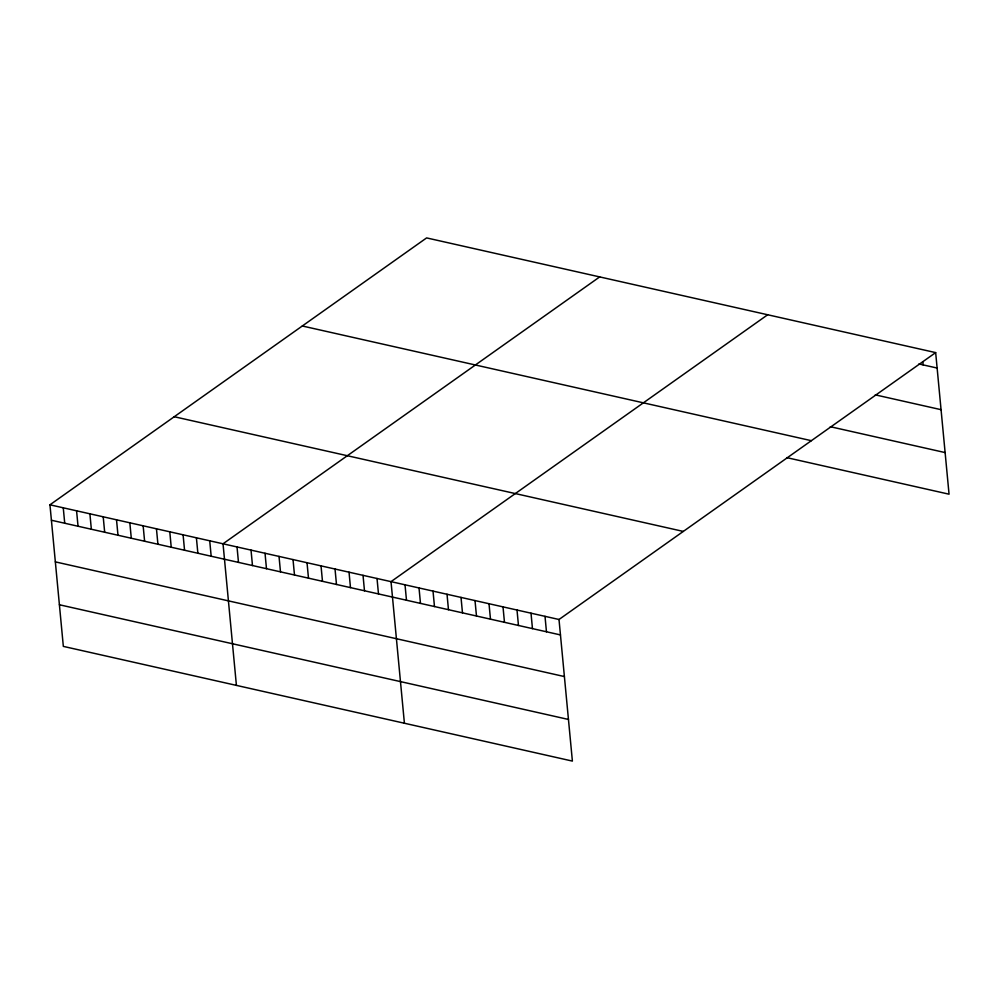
<?xml version="1.0" encoding="UTF-8"?>
<svg xmlns="http://www.w3.org/2000/svg" width="999" height="999" viewBox="0 0 999 999"><rect width="100%" height="100%" fill="white"/><g stroke="black" fill="none" stroke-linecap="round" stroke-linejoin="round"><path stroke-width="1.5" d="M935.663 352.61L559.003 619.492L572.39 761.088L63.337 646.39L49.95 504.807L426.61 237.912L935.663 352.61L949.05 494.193L786.663 457.617M599.687 276.91L223.027 543.793L236.413 685.389M767.682 314.76L391.021 581.643L404.408 723.239M918.93 363.948L937.124 368.044M875.261 394.855L941.058 409.677M830.319 426.71L945.116 452.572M302.31 325.986L811.363 440.684M174.251 416.733L683.304 531.418M49.95 504.807L559.003 619.492M51.411 520.242L560.464 634.927M55.345 561.875L564.398 676.56M59.403 604.757L568.456 719.455M922.839 361.8L923.126 364.897M545.004 616.333L546.465 631.78M531.006 613.186L532.467 628.621M517.007 610.027L518.469 625.474M503.009 606.88L504.47 622.315M489.011 603.721L490.472 619.155M475.012 600.561L476.473 616.008M461.014 597.414L462.475 612.849M447.015 594.255L448.476 609.702M433.017 591.108L434.478 606.543M419.018 587.949L420.479 603.396M405.02 584.802L406.481 600.237M377.023 578.483L378.484 593.93M363.024 575.337L364.485 590.771M349.026 572.177L350.487 587.624M335.027 569.03L336.488 584.465M321.029 565.871L322.477 581.318M307.03 562.724L308.479 578.159M293.019 559.565L294.48 574.999M279.021 556.406L280.482 571.853M265.022 553.259L266.483 568.693M251.024 550.099L252.485 565.546M237.025 546.952L238.486 562.387M209.715 540.796L211.176 556.231M196.403 537.799L197.864 553.234M183.092 534.802L184.553 550.237M169.78 531.793L171.229 547.24M156.456 528.796L157.917 544.243M143.144 525.799L144.605 541.233M129.833 522.802L131.294 538.236M116.521 519.805L117.982 535.239M103.209 516.795L104.67 532.242M89.898 513.798L91.346 529.245M76.573 510.801L78.034 526.236M63.262 507.804L64.723 523.239"/></g></svg>
